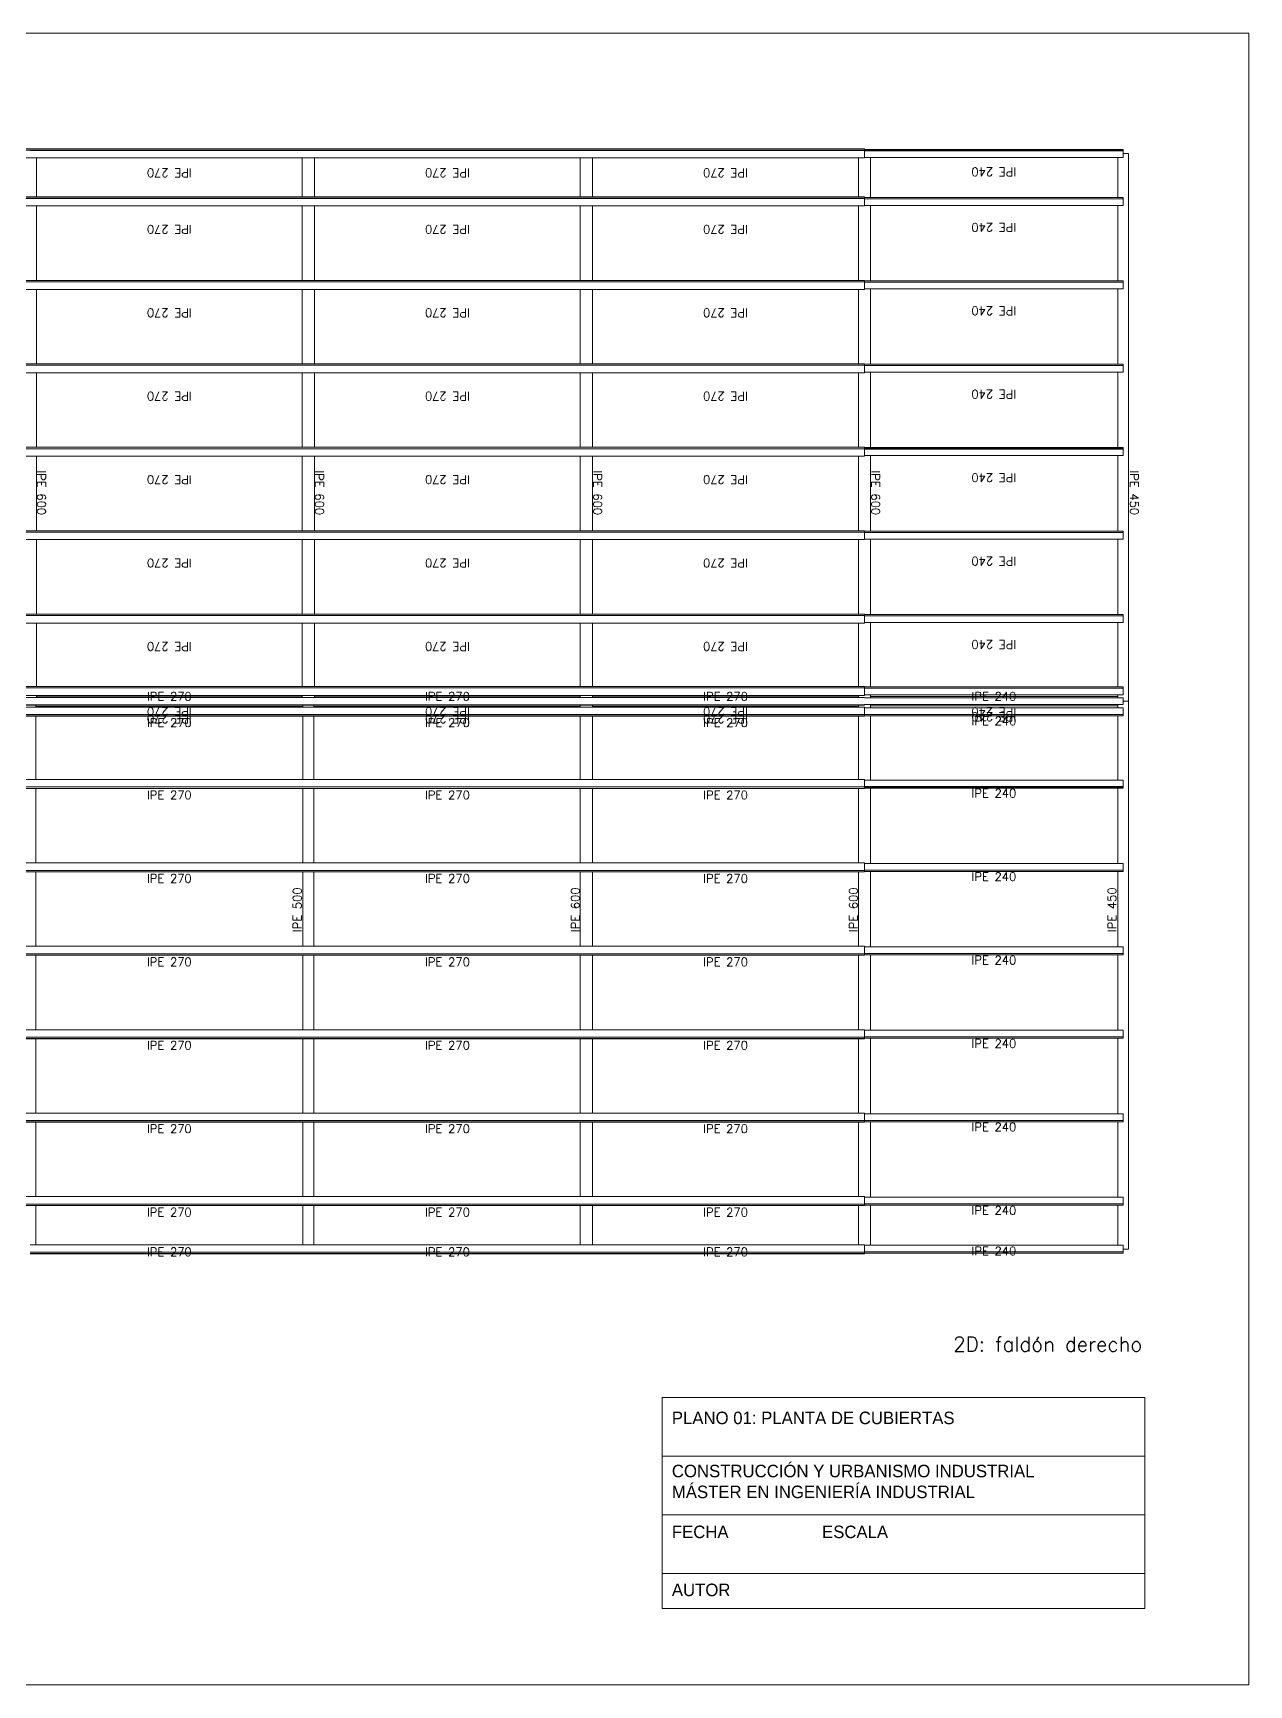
# Model space of a CAD drawing. Header units: millimetres. Extents: x 2 to 172, y 1 to 110.
# Drawn here: x 23.72 to 45.58, y 80.23 to 109.93 of the extents above; entities that cross this region are included whole.
import ezdxf
from ezdxf.enums import TextEntityAlignment as Align

# ---------------------------------------------------------------- set-up
doc = ezdxf.new("R2010")
doc.units = ezdxf.units.MM
for name, color, linetype, lineweight in [('BARRAS_DE_ACERO', 7, 'Continuous', 9), ('FORMATO', 4, 'Continuous', 0), ('REFERENCIA_DE_LAS_BARRAS', 2, 'Continuous', 9), ('TITULOS', 9, 'Continuous', 0)]:
    doc.layers.add(name, color=color, linetype=linetype, lineweight=lineweight)
doc.styles.add('CYPETXT', font='romans__.ttf', dxfattribs={"height": 0.2})
doc.styles.add('RomanS', font='')
doc.styles.get('RomanS').set_extended_font_data('Porsche')

msp = doc.modelspace()

# ---------------------------------------------------------------- linework, layer by layer
at = {"layer": 'BARRAS_DE_ACERO'}
for p, q in [((18.668, 107.846), (38.668, 107.846)), ((18.668, 107.845), (38.668, 107.845)), ((38.668, 107.82), (18.668, 107.82)), ((23.668, 107.819), (28.668, 107.819)), ((28.668, 107.819), (33.668, 107.819)), ((38.668, 107.846), (38.668, 107.845)), ((38.668, 107.837), (43.318, 107.837)), ((38.668, 107.82), (38.668, 107.836)), ((38.668, 107.836), (43.318, 107.836)), ((38.668, 107.813), (38.668, 107.814)), ((43.318, 107.813), (38.668, 107.813)), ((38.668, 107.813), (38.668, 107.781)), ((43.318, 107.837), (43.318, 107.836)), ((43.318, 107.814), (43.318, 107.836)), ((43.318, 107.813), (43.318, 107.814)), ((43.318, 107.779), (43.318, 107.813)), ((28.558, 107.684), (23.778, 107.684)), ((28.778, 106.981), (28.778, 107.684)), ((33.558, 106.981), (33.558, 107.684)), ((33.778, 107.684), (38.558, 107.684)), ((33.778, 106.981), (33.778, 107.684)), ((38.558, 107.684), (38.668, 107.684)), ((38.668, 107.693), (38.668, 107.781)), ((38.668, 107.684), (38.668, 107.693)), ((38.668, 107.693), (38.778, 107.693)), ((38.778, 106.974), (38.778, 107.693)), ((43.223, 107.693), (43.223, 106.974)), ((43.413, 107.765), (43.318, 107.765)), ((43.318, 107.757), (43.318, 107.693)), ((43.413, 107.765), (43.413, 97.914)), ((38.668, 106.98), (8.668, 106.98)), ((8.668, 106.955), (38.668, 106.955)), ((23.778, 106.981), (23.558, 106.981)), ((23.668, 106.954), (28.668, 106.954)), ((28.558, 106.981), (23.778, 106.981)), ((28.778, 106.981), (28.558, 106.981)), ((33.668, 106.954), (28.668, 106.954)), ((28.778, 106.981), (33.558, 106.981)), ((38.668, 106.954), (33.668, 106.954)), ((38.668, 106.974), (38.668, 106.98)), ((38.668, 106.973), (38.668, 106.974)), ((38.778, 106.974), (38.668, 106.974)), ((43.318, 106.973), (38.668, 106.973)), ((38.668, 106.955), (38.668, 106.973)), ((38.668, 106.955), (38.668, 106.954)), ((38.668, 106.954), (38.668, 106.95)), ((38.668, 106.95), (43.318, 106.95)), ((38.668, 106.949), (38.668, 106.95)), ((43.318, 106.949), (38.668, 106.949)), ((38.668, 106.949), (38.668, 106.916)), ((43.223, 106.974), (38.778, 106.974)), ((43.223, 106.974), (43.318, 106.974)), ((43.318, 106.974), (43.318, 106.973)), ((43.318, 106.95), (43.318, 106.973)), ((43.318, 106.949), (43.318, 106.95)), ((43.318, 106.916), (43.318, 106.949)), ((23.778, 106.82), (28.558, 106.82)), ((23.778, 106.82), (23.778, 105.481)), ((33.558, 106.82), (28.778, 106.82)), ((28.778, 106.82), (28.778, 105.481)), ((33.778, 106.82), (38.558, 106.82)), ((33.778, 105.481), (33.778, 106.82)), ((38.558, 105.481), (38.558, 106.82)), ((38.558, 106.82), (38.668, 106.82)), ((38.668, 106.83), (38.668, 106.916)), ((38.778, 106.83), (38.668, 106.83)), ((38.668, 106.83), (38.668, 106.82)), ((38.778, 105.474), (38.778, 106.83)), ((43.318, 106.83), (43.223, 106.83)), ((43.318, 106.916), (43.318, 106.83)), ((28.558, 105.481), (28.778, 105.481)), ((33.668, 105.454), (28.668, 105.454)), ((33.558, 105.481), (28.778, 105.481)), ((33.558, 105.481), (33.778, 105.481)), ((33.778, 105.481), (38.558, 105.481)), ((38.668, 105.481), (38.558, 105.481)), ((38.668, 105.481), (38.668, 105.48)), ((38.668, 105.474), (38.668, 105.473)), ((38.778, 105.474), (38.668, 105.474)), ((38.668, 105.473), (38.668, 105.455)), ((43.318, 105.473), (38.668, 105.473)), ((38.668, 105.454), (38.668, 105.455)), ((43.318, 105.45), (38.668, 105.45)), ((38.668, 105.449), (43.318, 105.449)), ((43.223, 105.474), (38.778, 105.474)), ((43.318, 105.474), (43.223, 105.474)), ((43.318, 105.474), (43.318, 105.473)), ((43.318, 105.473), (43.318, 105.45)), ((43.318, 105.45), (43.318, 105.449)), ((43.318, 105.449), (43.318, 105.416)), ((23.778, 105.32), (28.558, 105.32)), ((23.778, 103.981), (23.778, 105.32)), ((28.558, 105.32), (28.778, 105.32)), ((28.558, 105.32), (28.558, 103.981)), ((28.778, 105.32), (28.778, 103.981)), ((33.558, 105.32), (33.778, 105.32)), ((33.778, 105.32), (38.558, 105.32)), ((33.778, 105.32), (33.778, 103.981)), ((38.558, 105.32), (38.558, 103.981)), ((38.558, 105.32), (38.668, 105.32)), ((38.668, 105.33), (38.668, 105.416)), ((38.668, 105.33), (38.778, 105.33)), ((38.668, 105.33), (38.668, 105.32)), ((38.778, 105.33), (38.778, 103.974)), ((43.223, 105.33), (43.318, 105.33)), ((43.318, 105.416), (43.318, 105.33)), ((38.668, 103.98), (8.668, 103.98)), ((8.668, 103.955), (38.668, 103.955)), ((23.778, 103.981), (23.558, 103.981)), ((23.778, 103.981), (28.558, 103.981)), ((28.558, 103.981), (28.778, 103.981)), ((28.778, 103.981), (33.558, 103.981)), ((33.558, 103.981), (33.778, 103.981)), ((33.778, 103.981), (38.558, 103.981)), ((38.558, 103.981), (38.668, 103.981)), ((38.668, 103.98), (38.668, 103.981)), ((38.668, 103.974), (38.668, 103.98)), ((38.668, 103.974), (38.668, 103.973)), ((38.778, 103.974), (38.668, 103.974)), ((38.668, 103.973), (38.668, 103.955)), ((43.318, 103.973), (38.668, 103.973)), ((38.668, 103.954), (38.668, 103.955)), ((43.223, 103.974), (38.778, 103.974)), ((43.318, 103.974), (43.223, 103.974)), ((43.318, 103.973), (43.318, 103.974)), ((43.318, 103.973), (43.318, 103.95)), ((43.318, 103.95), (43.318, 103.949)), ((33.778, 103.82), (33.558, 103.82)), ((38.668, 103.82), (38.558, 103.82)), ((43.318, 103.949), (38.668, 103.949)), ((38.668, 103.949), (38.668, 103.916)), ((38.668, 103.82), (38.668, 103.83)), ((38.778, 103.83), (38.778, 102.474)), ((43.318, 103.83), (43.223, 103.83)), ((43.318, 103.916), (43.318, 103.949)), ((43.318, 103.916), (43.318, 103.83)), ((38.668, 102.48), (8.668, 102.48)), ((33.558, 102.481), (28.778, 102.481)), ((33.558, 102.481), (33.778, 102.481)), ((38.668, 102.481), (38.558, 102.481)), ((38.668, 102.481), (38.668, 102.48)), ((38.668, 102.473), (38.668, 102.474)), ((38.668, 102.473), (38.668, 102.455)), ((38.778, 102.474), (43.223, 102.474)), ((43.318, 102.474), (43.223, 102.474)), ((43.318, 102.45), (43.318, 102.473)), ((38.668, 102.455), (18.558, 102.455)), ((23.558, 102.32), (23.778, 102.32)), ((28.668, 102.454), (23.668, 102.454)), ((23.778, 102.32), (28.558, 102.32)), ((23.778, 100.981), (23.778, 102.32)), ((33.668, 102.454), (28.668, 102.454)), ((28.778, 102.32), (33.558, 102.32)), ((28.778, 100.981), (28.778, 102.32)), ((33.778, 102.32), (33.778, 100.981)), ((38.558, 102.32), (38.558, 100.981)), ((38.668, 102.455), (38.668, 102.454)), ((38.668, 102.45), (43.318, 102.45)), ((38.668, 102.449), (43.318, 102.449)), ((38.668, 102.33), (38.668, 102.32)), ((38.778, 102.33), (43.223, 102.33)), ((38.778, 100.974), (38.778, 102.33)), ((43.318, 102.33), (43.223, 102.33)), ((43.223, 100.974), (43.223, 102.33)), ((43.318, 102.45), (43.318, 102.449)), ((43.318, 102.449), (43.318, 102.416)), ((43.318, 102.33), (43.318, 102.416)), ((38.558, 100.981), (38.668, 100.981)), ((38.668, 100.981), (38.668, 100.98)), ((38.668, 100.955), (23.558, 100.955)), ((23.668, 100.954), (28.603, 100.954)), ((23.778, 99.481), (23.778, 100.82)), ((28.558, 100.82), (28.778, 100.82)), ((28.603, 100.954), (28.668, 100.954)), ((33.668, 100.954), (28.668, 100.954)), ((28.778, 100.82), (33.558, 100.82)), ((28.778, 99.481), (28.778, 100.82)), ((33.558, 100.82), (33.778, 100.82)), ((33.558, 99.481), (33.558, 100.82)), ((38.668, 100.954), (33.668, 100.954)), ((33.778, 100.82), (38.558, 100.82)), ((38.558, 100.82), (38.558, 99.481)), ((38.558, 100.82), (38.668, 100.82)), ((38.668, 100.974), (38.778, 100.974)), ((38.668, 100.955), (38.668, 100.954)), ((38.668, 100.954), (38.668, 100.95)), ((38.668, 100.95), (43.318, 100.95)), ((38.668, 100.949), (38.668, 100.95)), ((38.668, 100.949), (43.318, 100.949)), ((38.668, 100.916), (38.668, 100.949)), ((38.668, 100.83), (38.668, 100.82)), ((43.223, 100.974), (38.778, 100.974)), ((38.778, 99.474), (38.778, 100.83)), ((38.778, 100.83), (43.223, 100.83)), ((43.223, 100.974), (43.318, 100.974)), ((43.223, 100.83), (43.318, 100.83)), ((43.223, 99.474), (43.223, 100.83)), ((43.318, 100.95), (43.318, 100.973)), ((43.318, 100.949), (43.318, 100.95)), ((43.318, 100.949), (43.318, 100.916)), ((43.318, 100.83), (43.318, 100.916)), ((8.668, 99.48), (38.668, 99.48)), ((23.558, 99.481), (23.778, 99.481)), ((23.558, 99.455), (38.668, 99.455)), ((28.558, 99.481), (23.778, 99.481)), ((23.778, 99.32), (28.558, 99.32)), ((23.778, 99.32), (23.778, 98.181)), ((28.558, 99.481), (28.778, 99.481)), ((28.778, 99.481), (33.558, 99.481)), ((28.778, 99.32), (28.778, 98.181)), ((38.668, 99.454), (33.668, 99.454)), ((33.778, 99.481), (38.558, 99.481)), ((33.778, 99.32), (33.778, 98.181)), ((38.558, 99.32), (33.778, 99.32)), ((38.558, 99.481), (38.668, 99.481)), ((38.558, 99.32), (38.558, 98.181)), ((38.668, 99.32), (38.558, 99.32)), ((38.668, 99.481), (38.668, 99.48)), ((38.668, 99.473), (38.668, 99.474)), ((38.668, 99.455), (38.668, 99.473)), ((38.668, 99.455), (38.668, 99.454)), ((38.668, 99.454), (38.668, 99.45)), ((38.668, 99.45), (43.318, 99.45)), ((43.318, 99.449), (38.668, 99.449)), ((38.668, 99.416), (38.668, 99.33)), ((38.778, 99.33), (38.668, 99.33)), ((38.668, 99.32), (38.668, 99.33)), ((38.778, 99.474), (43.223, 99.474)), ((43.223, 99.33), (38.778, 99.33)), ((43.318, 99.474), (43.223, 99.474)), ((43.223, 99.33), (43.223, 98.174)), ((43.318, 99.33), (43.223, 99.33)), ((43.318, 99.474), (43.318, 99.473)), ((43.318, 99.45), (43.318, 99.449)), ((43.318, 99.416), (43.318, 99.449)), ((43.318, 99.416), (43.318, 99.33)), ((38.668, 98.18), (8.668, 98.18)), ((38.668, 98.155), (23.558, 98.155)), ((23.558, 98.02), (23.778, 98.02)), ((23.668, 98.154), (28.603, 98.154)), ((28.558, 98.181), (23.778, 98.181)), ((23.778, 98.02), (23.778, 98.009)), ((28.558, 98.02), (28.778, 98.02)), ((28.668, 98.154), (28.603, 98.154)), ((33.558, 98.181), (28.778, 98.181)), ((28.778, 98.02), (28.778, 98.009)), ((33.778, 98.181), (33.558, 98.181)), ((33.558, 98.02), (33.778, 98.02)), ((33.668, 98.154), (38.668, 98.154)), ((38.558, 98.181), (33.778, 98.181)), ((33.778, 98.009), (33.778, 98.02)), ((33.778, 98.02), (38.558, 98.02)), ((38.668, 98.181), (38.558, 98.181)), ((38.668, 98.18), (38.668, 98.181)), ((38.668, 98.18), (38.668, 98.174)), ((38.668, 98.174), (38.668, 98.173)), ((38.778, 98.174), (38.668, 98.174)), ((38.668, 98.173), (38.668, 98.155)), ((43.318, 98.173), (38.668, 98.173)), ((38.668, 98.155), (38.668, 98.154)), ((38.668, 98.154), (38.668, 98.15)), ((38.668, 98.15), (38.668, 98.149)), ((43.318, 98.15), (38.668, 98.15)), ((43.318, 98.149), (38.668, 98.149)), ((38.668, 98.149), (38.668, 98.116)), ((38.668, 98.116), (38.668, 98.03)), ((38.778, 98.03), (38.778, 97.998)), ((38.778, 98.03), (43.223, 98.03)), ((43.318, 98.174), (43.223, 98.174)), ((43.318, 98.03), (43.223, 98.03)), ((43.318, 98.173), (43.318, 98.174)), ((43.318, 98.15), (43.318, 98.173)), ((43.318, 98.15), (43.318, 98.149)), ((43.318, 98.149), (43.318, 98.116)), ((43.318, 98.116), (43.318, 98.03)), ((8.668, 97.981), (38.668, 97.981)), ((38.668, 97.847), (8.668, 97.847)), ((38.668, 97.847), (8.763, 97.847)), ((23.768, 97.846), (23.568, 97.846)), ((23.778, 97.982), (23.668, 97.982)), ((28.593, 97.981), (23.668, 97.981)), ((23.768, 97.846), (23.768, 97.846)), ((23.768, 97.846), (23.768, 97.821)), ((23.768, 97.821), (28.568, 97.821)), ((23.768, 97.82), (23.768, 97.821)), ((23.768, 97.82), (23.768, 97.809)), ((23.768, 97.82), (28.568, 97.82)), ((28.558, 98.009), (23.778, 98.009)), ((23.778, 98.008), (23.778, 98.009)), ((23.778, 98.008), (23.778, 97.982)), ((23.778, 98.008), (28.558, 98.008)), ((23.778, 97.982), (23.778, 97.982)), ((23.778, 97.982), (28.558, 97.982)), ((28.558, 98.009), (28.558, 98.008)), ((28.558, 98.008), (28.558, 97.982)), ((28.668, 97.982), (28.558, 97.982)), ((28.558, 97.982), (28.558, 97.982)), ((28.558, 97.982), (28.558, 97.982)), ((28.558, 97.982), (28.558, 97.982)), ((28.568, 97.846), (28.768, 97.846)), ((28.568, 97.846), (28.568, 97.846)), ((28.568, 97.821), (28.568, 97.82)), ((28.778, 97.982), (28.668, 97.982)), ((28.768, 97.821), (28.768, 97.846)), ((28.768, 97.846), (28.768, 97.846)), ((28.768, 97.82), (28.768, 97.821)), ((33.558, 97.82), (28.768, 97.82)), ((33.558, 98.009), (28.778, 98.009)), ((28.778, 98.008), (28.778, 98.009)), ((28.778, 98.008), (28.778, 97.982)), ((28.778, 97.982), (28.778, 97.982)), ((33.558, 97.982), (28.778, 97.982)), ((33.558, 98.008), (33.558, 97.982)), ((33.644, 97.982), (33.558, 97.982)), ((33.558, 97.982), (33.558, 97.982)), ((33.558, 97.846), (33.778, 97.846)), ((33.558, 97.821), (33.558, 97.846)), ((33.558, 97.82), (33.558, 97.809)), ((33.644, 97.982), (33.668, 97.982)), ((33.778, 97.982), (33.668, 97.982)), ((33.778, 98.009), (38.558, 98.009)), ((33.778, 98.009), (33.778, 98.008)), ((33.778, 97.982), (33.778, 98.008)), ((33.778, 98.008), (38.558, 98.008)), ((33.778, 97.821), (33.778, 97.846)), ((33.778, 97.846), (33.778, 97.846)), ((33.778, 97.821), (38.558, 97.821)), ((33.778, 97.82), (33.778, 97.809)), ((38.558, 97.809), (33.778, 97.809)), ((38.558, 98.008), (38.558, 98.009)), ((38.558, 97.982), (38.558, 98.008)), ((38.558, 97.846), (38.558, 97.846)), ((38.668, 97.846), (38.558, 97.846)), ((38.558, 97.82), (38.558, 97.821)), ((38.668, 97.981), (38.668, 97.974)), ((38.668, 97.974), (43.318, 97.974)), ((43.318, 97.974), (38.668, 97.974)), ((38.778, 97.974), (38.668, 97.974)), ((38.668, 97.854), (38.668, 97.854)), ((43.318, 97.854), (38.668, 97.854)), ((38.668, 97.854), (38.668, 97.847)), ((38.778, 97.854), (38.668, 97.854)), ((38.668, 97.854), (38.668, 97.847)), ((43.318, 97.854), (38.668, 97.854)), ((38.668, 97.846), (38.668, 97.847)), ((38.668, 97.798), (38.778, 97.798)), ((38.778, 97.998), (38.778, 97.997)), ((38.778, 97.998), (43.223, 97.998)), ((38.778, 97.974), (38.778, 97.975)), ((38.778, 97.854), (38.778, 97.853)), ((38.778, 97.853), (38.778, 97.831)), ((38.778, 97.853), (43.223, 97.853)), ((43.223, 97.798), (38.778, 97.798)), ((43.223, 97.854), (43.318, 97.854)), ((43.223, 97.853), (43.223, 97.854)), ((43.223, 97.853), (43.223, 97.831)), ((43.223, 97.83), (43.223, 97.831)), ((43.318, 97.974), (43.315, 97.974)), ((43.318, 97.951), (43.318, 97.974)), ((43.318, 97.974), (43.318, 97.941)), ((43.318, 97.974), (43.318, 97.974)), ((43.318, 97.951), (43.318, 97.914)), ((43.318, 97.894), (43.318, 97.914)), ((43.318, 97.914), (43.413, 97.914)), ((43.318, 97.914), (43.318, 97.854)), ((43.318, 97.894), (43.318, 97.854)), ((43.318, 97.854), (43.318, 97.854)), ((43.413, 88.063), (43.413, 97.914)), ((8.668, 97.674), (38.668, 97.674)), ((8.668, 97.673), (38.668, 97.673)), ((38.668, 97.648), (13.668, 97.648)), ((28.568, 97.647), (28.568, 96.509)), ((38.558, 97.647), (33.778, 97.647)), ((38.558, 97.647), (38.558, 96.509)), ((38.558, 97.647), (38.668, 97.647)), ((38.668, 97.679), (38.668, 97.678)), ((43.318, 97.679), (38.668, 97.679)), ((38.668, 97.678), (38.668, 97.674)), ((43.318, 97.678), (38.668, 97.678)), ((38.668, 97.673), (38.668, 97.674)), ((38.668, 97.654), (38.778, 97.654)), ((38.668, 97.648), (38.668, 97.647)), ((38.778, 97.654), (43.223, 97.654)), ((43.223, 97.654), (43.223, 96.498)), ((43.318, 97.654), (43.223, 97.654)), ((43.318, 97.678), (43.318, 97.679)), ((43.318, 97.678), (43.318, 97.655)), ((43.318, 97.654), (43.318, 97.655)), ((8.668, 96.374), (38.668, 96.374)), ((8.668, 96.373), (38.668, 96.373)), ((38.668, 96.348), (8.668, 96.348)), ((23.768, 96.347), (23.568, 96.347)), ((28.768, 96.347), (28.568, 96.347)), ((33.558, 96.509), (28.768, 96.509)), ((33.558, 96.347), (28.768, 96.347)), ((33.778, 96.509), (33.558, 96.509)), ((33.558, 96.347), (33.558, 95.009)), ((33.778, 96.509), (38.558, 96.509)), ((38.558, 96.509), (38.668, 96.509)), ((38.558, 96.347), (38.558, 95.009)), ((38.668, 96.347), (38.558, 96.347)), ((38.668, 96.498), (38.668, 96.379)), ((38.668, 96.378), (38.668, 96.379)), ((43.318, 96.379), (38.668, 96.379)), ((38.668, 96.378), (38.668, 96.374)), ((43.318, 96.378), (38.668, 96.378)), ((38.668, 96.373), (38.668, 96.374)), ((38.668, 96.373), (38.668, 96.355)), ((38.668, 96.354), (38.668, 96.348)), ((38.668, 96.354), (38.778, 96.354)), ((38.668, 96.348), (38.668, 96.347)), ((38.778, 94.998), (38.778, 96.354)), ((43.223, 96.354), (43.318, 96.354)), ((43.318, 96.378), (43.318, 96.379)), ((43.318, 96.378), (43.318, 96.355)), ((43.318, 96.355), (43.318, 96.354)), ((8.668, 94.873), (38.668, 94.873)), ((38.668, 94.848), (8.668, 94.848)), ((23.768, 95.009), (23.568, 95.009)), ((23.768, 94.847), (23.768, 93.509)), ((28.768, 95.009), (28.568, 95.009)), ((28.568, 94.847), (28.568, 93.509)), ((28.768, 94.847), (28.768, 93.509)), ((33.558, 95.009), (33.778, 95.009)), ((33.558, 93.509), (33.558, 94.847)), ((38.668, 95.009), (38.558, 95.009)), ((38.558, 94.847), (38.668, 94.847)), ((38.558, 94.847), (38.558, 93.509)), ((38.668, 95.009), (38.668, 94.998)), ((38.668, 94.998), (38.778, 94.998)), ((38.668, 94.879), (38.668, 94.998)), ((43.318, 94.878), (38.668, 94.878)), ((38.668, 94.874), (38.668, 94.873)), ((38.668, 94.873), (38.668, 94.855)), ((38.668, 94.847), (38.668, 94.848)), ((43.223, 94.998), (38.778, 94.998)), ((38.778, 94.854), (43.223, 94.854)), ((43.318, 94.854), (43.223, 94.854)), ((43.223, 93.498), (43.223, 94.854)), ((43.318, 94.879), (43.318, 94.878)), ((43.318, 94.855), (43.318, 94.878)), ((43.318, 94.855), (43.318, 94.854)), ((8.668, 93.374), (38.668, 93.374)), ((8.668, 93.373), (38.668, 93.373)), ((38.668, 93.348), (8.668, 93.348)), ((23.768, 93.509), (23.568, 93.509)), ((23.768, 93.347), (23.568, 93.347)), ((28.568, 93.347), (23.768, 93.347)), ((28.768, 93.347), (28.568, 93.347)), ((28.568, 93.347), (28.568, 92.009)), ((28.768, 93.347), (33.558, 93.347)), ((28.768, 92.009), (28.768, 93.347)), ((33.778, 93.347), (33.558, 93.347)), ((38.558, 93.509), (38.668, 93.509)), ((38.558, 93.347), (38.668, 93.347)), ((38.668, 93.498), (38.668, 93.509)), ((38.668, 93.498), (38.668, 93.379)), ((38.778, 93.498), (38.668, 93.498)), ((43.318, 93.379), (38.668, 93.379)), ((38.668, 93.378), (43.318, 93.378)), ((38.668, 93.374), (38.668, 93.373)), ((38.668, 93.373), (38.668, 93.355)), ((38.668, 93.354), (38.668, 93.348)), ((38.668, 93.348), (38.668, 93.347)), ((38.778, 93.354), (38.778, 91.998)), ((43.223, 93.354), (43.318, 93.354)), ((43.223, 93.354), (43.223, 91.998)), ((43.318, 93.379), (43.318, 93.378)), ((43.318, 93.355), (43.318, 93.378)), ((43.318, 93.354), (43.318, 93.355)), ((8.668, 91.873), (38.668, 91.873)), ((38.668, 91.848), (8.668, 91.848)), ((23.768, 92.009), (23.568, 92.009)), ((23.768, 90.509), (23.768, 91.847)), ((28.568, 92.009), (28.768, 92.009)), ((28.568, 91.847), (28.568, 90.509)), ((28.768, 91.847), (28.768, 90.509)), ((33.558, 92.009), (33.778, 92.009)), ((33.778, 91.847), (33.558, 91.847)), ((33.778, 91.847), (38.558, 91.847)), ((38.558, 92.009), (38.668, 92.009)), ((38.558, 91.847), (38.558, 90.509)), ((38.668, 91.847), (38.558, 91.847)), ((38.668, 92.009), (38.668, 91.998)), ((38.668, 91.998), (38.778, 91.998)), ((38.668, 91.874), (38.668, 91.873)), ((38.668, 91.854), (38.668, 91.855)), ((38.668, 91.854), (38.778, 91.854)), ((38.668, 91.848), (38.668, 91.854)), ((38.668, 91.847), (38.668, 91.848)), ((43.223, 91.998), (38.778, 91.998)), ((43.223, 91.998), (43.318, 91.998)), ((43.223, 91.854), (43.318, 91.854)), ((43.318, 91.879), (43.318, 91.998)), ((43.318, 91.878), (43.318, 91.855)), ((43.318, 91.854), (43.318, 91.855)), ((8.668, 90.374), (38.668, 90.374)), ((8.668, 90.373), (38.668, 90.373)), ((8.668, 90.348), (38.668, 90.348)), ((23.768, 90.509), (23.568, 90.509)), ((23.768, 90.347), (23.568, 90.347)), ((23.768, 89.009), (23.768, 90.347)), ((28.568, 90.347), (28.768, 90.347)), ((33.778, 89.009), (33.778, 90.347)), ((38.558, 90.347), (38.558, 89.009)), ((38.778, 90.498), (38.668, 90.498)), ((38.668, 90.378), (43.318, 90.378)), ((38.668, 90.373), (38.668, 90.374)), ((38.668, 90.373), (38.668, 90.355)), ((38.668, 90.348), (38.668, 90.354)), ((38.668, 90.348), (38.668, 90.347)), ((38.778, 88.998), (38.778, 90.354)), ((43.223, 90.498), (43.318, 90.498)), ((43.223, 90.354), (43.223, 88.998)), ((43.318, 90.354), (43.223, 90.354)), ((43.318, 90.498), (43.318, 90.379)), ((43.318, 90.378), (43.318, 90.379)), ((43.318, 90.378), (43.318, 90.355)), ((43.318, 90.355), (43.318, 90.354)), ((8.668, 88.874), (38.668, 88.874)), ((8.668, 88.848), (38.668, 88.848)), ((23.568, 89.009), (23.768, 89.009)), ((23.768, 88.847), (23.568, 88.847)), ((23.768, 88.847), (23.768, 88.144)), ((28.768, 88.847), (28.768, 88.144)), ((38.558, 89.009), (33.778, 89.009)), ((33.778, 88.847), (33.778, 88.144)), ((38.558, 88.847), (38.558, 88.144)), ((38.668, 88.998), (38.778, 88.998)), ((38.668, 88.879), (38.668, 88.878)), ((38.668, 88.874), (38.668, 88.878)), ((38.668, 88.878), (43.318, 88.878)), ((38.668, 88.873), (38.668, 88.874)), ((38.668, 88.855), (38.668, 88.854)), ((38.668, 88.855), (43.318, 88.855)), ((38.668, 88.854), (38.778, 88.854)), ((38.668, 88.848), (38.668, 88.854)), ((38.668, 88.847), (38.668, 88.848)), ((43.223, 88.998), (38.778, 88.998)), ((38.778, 88.135), (38.778, 88.854)), ((43.223, 88.998), (43.318, 88.998)), ((43.318, 88.854), (43.223, 88.854)), ((43.318, 88.879), (43.318, 88.998)), ((43.318, 88.878), (43.318, 88.879)), ((43.318, 88.878), (43.318, 88.855)), ((43.318, 88.854), (43.318, 88.855)), ((38.668, 88.01), (23.668, 88.01)), ((23.668, 88.009), (38.668, 88.009)), ((38.668, 87.982), (23.668, 87.982)), ((33.778, 88.144), (33.558, 88.144)), ((33.778, 88.144), (38.558, 88.144)), ((38.668, 88.016), (38.668, 88.015)), ((43.318, 88.016), (38.668, 88.016)), ((38.668, 88.009), (38.668, 88.01)), ((38.668, 87.991), (43.318, 87.991)), ((38.668, 87.982), (38.668, 87.983)), ((38.778, 88.135), (43.223, 88.135)), ((43.318, 88.063), (43.318, 88.112)), ((43.318, 88.063), (43.318, 88.055)), ((43.318, 88.063), (43.413, 88.063)), ((43.318, 88.055), (43.318, 88.016)), ((43.318, 88.015), (43.318, 88.016)), ((43.318, 88.015), (43.318, 87.992)), ((43.318, 87.991), (43.318, 87.992))]:
    msp.add_line(p, q, dxfattribs=at)
for points in [[(33.668, 107.819), (38.668, 107.819), (38.668, 107.82)], [(38.668, 107.836), (38.668, 107.837), (38.668, 107.845)], [(38.668, 107.819), (38.668, 107.814), (43.318, 107.814)], [(23.778, 106.981), (23.778, 107.684), (23.558, 107.684), (23.558, 106.981)], [(28.558, 106.981), (28.558, 107.684), (28.778, 107.684)], [(28.778, 107.684), (33.558, 107.684), (33.778, 107.684)], [(38.558, 107.684), (38.558, 106.981), (38.668, 106.981), (38.668, 106.98)], [(43.318, 107.693), (43.223, 107.693), (38.778, 107.693)], [(43.318, 107.779), (43.318, 107.765), (43.318, 107.757)], [(38.558, 106.981), (33.778, 106.981), (33.558, 106.981)], [(18.778, 106.82), (23.558, 106.82), (23.778, 106.82)], [(28.778, 106.82), (28.558, 106.82), (28.558, 105.481)], [(33.778, 106.82), (33.558, 106.82), (33.558, 105.481)], [(43.223, 105.474), (43.223, 106.83), (38.778, 106.83)], [(8.668, 105.48), (38.668, 105.48), (38.668, 105.474)], [(38.668, 105.455), (8.668, 105.455), (8.668, 105.454), (13.668, 105.454), (18.668, 105.454)], [(28.668, 105.454), (23.668, 105.454), (18.668, 105.454)], [(23.558, 105.481), (23.778, 105.481), (28.558, 105.481)], [(33.668, 105.454), (38.668, 105.454), (38.668, 105.45)], [(38.668, 105.45), (38.668, 105.449), (38.668, 105.416)], [(23.778, 105.32), (23.558, 105.32), (23.558, 103.981)], [(33.558, 103.981), (33.558, 105.32), (28.778, 105.32)], [(43.223, 103.974), (43.223, 105.33), (38.778, 105.33)], [(13.668, 103.954), (18.668, 103.954), (23.668, 103.954), (28.668, 103.954), (33.668, 103.954)], [(33.668, 103.954), (38.668, 103.954), (38.668, 103.95)], [(43.318, 103.95), (38.668, 103.95), (38.668, 103.949)], [(18.778, 103.82), (23.558, 103.82), (23.778, 103.82)], [(23.778, 103.82), (23.778, 102.481), (23.558, 102.481)], [(28.558, 102.481), (28.558, 103.82), (23.778, 103.82)], [(28.778, 103.82), (28.778, 102.481), (28.558, 102.481), (23.778, 102.481)], [(33.558, 102.481), (33.558, 103.82), (28.778, 103.82), (28.558, 103.82)], [(38.558, 102.481), (38.558, 103.82), (33.778, 103.82)], [(38.558, 102.481), (33.778, 102.481), (33.778, 103.82)], [(38.778, 103.83), (38.668, 103.83), (38.668, 103.916)], [(38.778, 103.83), (43.223, 103.83), (43.223, 102.474)], [(38.668, 102.48), (38.668, 102.474), (38.778, 102.474)], [(38.668, 102.473), (43.318, 102.473), (43.318, 102.474)], [(28.778, 102.32), (28.558, 102.32), (28.558, 100.981)], [(33.778, 102.32), (33.558, 102.32), (33.558, 100.981)], [(38.668, 102.416), (38.668, 102.449), (38.668, 102.45), (38.668, 102.454), (33.668, 102.454)], [(33.778, 102.32), (38.558, 102.32), (38.668, 102.32)], [(38.668, 102.416), (38.668, 102.33), (38.778, 102.33)], [(38.668, 100.974), (38.668, 100.98), (8.668, 100.98), (8.668, 100.955)], [(23.558, 100.981), (23.778, 100.981), (28.558, 100.981)], [(28.558, 100.981), (28.778, 100.981), (33.558, 100.981), (33.778, 100.981), (38.558, 100.981)], [(23.558, 99.481), (23.558, 100.82), (23.778, 100.82)], [(28.558, 99.481), (28.558, 100.82), (23.778, 100.82)], [(33.778, 100.82), (33.778, 99.481), (33.558, 99.481)], [(38.668, 100.955), (38.668, 100.973), (38.668, 100.974)], [(38.668, 100.973), (43.318, 100.973), (43.318, 100.974)], [(38.668, 100.916), (38.668, 100.83), (38.778, 100.83)], [(18.668, 99.454), (23.603, 99.454), (23.668, 99.454), (28.603, 99.454), (28.668, 99.454), (33.668, 99.454)], [(23.778, 99.32), (23.558, 99.32), (23.558, 98.181), (23.778, 98.181)], [(33.558, 99.32), (28.778, 99.32), (28.558, 99.32), (28.558, 98.181), (28.778, 98.181)], [(33.778, 99.32), (33.558, 99.32), (33.558, 98.181)], [(38.668, 99.48), (38.668, 99.474), (38.778, 99.474)], [(43.318, 99.45), (43.318, 99.473), (38.668, 99.473)], [(38.668, 99.416), (38.668, 99.449), (38.668, 99.45)], [(38.778, 99.33), (38.778, 98.174), (43.223, 98.174)], [(28.558, 98.009), (28.558, 98.02), (23.778, 98.02)], [(33.668, 98.154), (33.603, 98.154), (28.668, 98.154)], [(33.558, 98.009), (33.558, 98.02), (28.778, 98.02)], [(38.778, 98.03), (38.668, 98.03), (38.668, 98.02), (38.558, 98.02), (38.558, 98.009)], [(43.223, 98.03), (43.223, 97.998), (43.223, 97.997), (38.778, 97.997), (38.778, 97.975)], [(28.568, 97.809), (23.768, 97.809), (23.568, 97.809)], [(28.568, 97.821), (28.568, 97.846), (23.768, 97.846)], [(28.568, 97.82), (28.568, 97.809), (28.768, 97.809), (28.768, 97.82)], [(33.593, 97.981), (28.668, 97.981), (28.593, 97.981)], [(28.768, 97.846), (33.558, 97.846), (33.558, 97.846)], [(33.558, 97.82), (33.558, 97.821), (28.768, 97.821)], [(33.778, 97.809), (33.558, 97.809), (28.768, 97.809)], [(28.778, 98.008), (33.558, 98.008), (33.558, 98.009)], [(33.593, 97.981), (38.668, 97.981), (38.668, 97.982), (38.558, 97.982)], [(38.558, 97.982), (38.558, 97.982), (33.778, 97.982), (33.778, 97.982)], [(38.558, 97.821), (38.558, 97.846), (33.778, 97.846)], [(38.558, 97.809), (38.558, 97.82), (33.778, 97.82), (33.778, 97.821)], [(38.668, 97.679), (38.668, 97.798), (38.668, 97.809), (38.558, 97.809)], [(38.668, 97.981), (38.668, 97.974), (38.668, 97.974)], [(38.778, 97.975), (43.223, 97.975), (43.223, 97.997)], [(38.778, 97.798), (38.778, 97.83), (38.778, 97.831), (43.223, 97.831)], [(43.318, 97.679), (43.318, 97.798), (43.223, 97.798), (43.223, 97.83), (38.778, 97.83)], [(43.223, 97.975), (43.223, 97.974), (43.315, 97.974)], [(43.318, 97.941), (43.318, 97.914), (43.413, 97.914)], [(23.568, 96.509), (23.768, 96.509), (23.768, 97.647)], [(23.568, 97.647), (23.768, 97.647), (28.568, 97.647)], [(28.768, 96.509), (28.768, 97.647), (28.568, 97.647)], [(33.558, 96.509), (33.558, 97.647), (28.768, 97.647)], [(33.778, 96.509), (33.778, 97.647), (33.558, 97.647)], [(43.318, 97.655), (38.668, 97.655), (38.668, 97.673)], [(38.668, 97.648), (38.668, 97.654), (38.668, 97.655)], [(38.778, 97.654), (38.778, 96.498), (43.223, 96.498)], [(23.768, 96.509), (28.568, 96.509), (28.768, 96.509)], [(28.768, 96.347), (28.768, 95.009), (33.558, 95.009)], [(33.558, 96.347), (33.778, 96.347), (38.558, 96.347)], [(33.778, 96.347), (33.778, 95.009), (38.558, 95.009)], [(38.668, 96.509), (38.668, 96.498), (38.778, 96.498)], [(43.318, 96.355), (38.668, 96.355), (38.668, 96.354)], [(43.223, 94.998), (43.223, 96.354), (38.778, 96.354)], [(43.318, 96.379), (43.318, 96.498), (43.223, 96.498)], [(38.668, 94.874), (8.668, 94.874), (8.668, 94.873)], [(23.568, 94.847), (23.768, 94.847), (28.568, 94.847), (28.768, 94.847), (33.558, 94.847), (33.778, 94.847)], [(38.558, 94.847), (33.778, 94.847), (33.778, 93.509), (38.558, 93.509)], [(43.318, 94.879), (38.668, 94.879), (38.668, 94.878), (38.668, 94.874)], [(43.318, 94.855), (38.668, 94.855), (38.668, 94.854)], [(38.778, 94.854), (38.668, 94.854), (38.668, 94.848)], [(38.778, 94.854), (38.778, 93.498), (43.223, 93.498)], [(43.318, 94.879), (43.318, 94.998), (43.223, 94.998)], [(28.768, 93.509), (28.568, 93.509), (23.768, 93.509)], [(23.768, 93.347), (23.768, 92.009), (28.568, 92.009)], [(33.778, 93.509), (33.558, 93.509), (28.768, 93.509)], [(33.558, 93.347), (33.558, 92.009), (28.768, 92.009)], [(38.668, 93.379), (38.668, 93.378), (38.668, 93.374)], [(43.318, 93.355), (38.668, 93.355), (38.668, 93.354)], [(38.668, 93.354), (38.778, 93.354), (43.223, 93.354)], [(43.318, 93.379), (43.318, 93.498), (43.223, 93.498)], [(38.668, 91.874), (8.668, 91.874), (8.668, 91.873)], [(23.568, 91.847), (23.768, 91.847), (28.568, 91.847), (28.768, 91.847)], [(33.558, 90.509), (33.558, 91.847), (28.768, 91.847)], [(33.778, 91.847), (33.778, 90.509), (38.558, 90.509)], [(38.668, 91.998), (38.668, 91.879), (43.318, 91.879)], [(38.668, 91.874), (38.668, 91.878), (38.668, 91.879)], [(43.318, 91.879), (43.318, 91.878), (38.668, 91.878)], [(38.668, 91.873), (38.668, 91.855), (43.318, 91.855)], [(28.768, 90.509), (28.568, 90.509), (23.768, 90.509)], [(28.768, 90.347), (28.768, 89.009), (28.568, 89.009), (23.768, 89.009)], [(28.568, 89.009), (28.568, 90.347), (23.768, 90.347)], [(33.778, 90.509), (33.558, 90.509), (28.768, 90.509)], [(33.558, 89.009), (33.558, 90.347), (28.768, 90.347)], [(38.668, 90.347), (38.558, 90.347), (33.778, 90.347), (33.558, 90.347)], [(38.668, 90.498), (38.668, 90.509), (38.558, 90.509)], [(38.668, 90.498), (38.668, 90.379), (43.318, 90.379)], [(38.668, 90.379), (38.668, 90.378), (38.668, 90.374)], [(43.318, 90.355), (38.668, 90.355), (38.668, 90.354)], [(38.668, 90.354), (38.778, 90.354), (43.223, 90.354)], [(38.668, 88.855), (38.668, 88.873), (8.668, 88.873)], [(23.768, 88.847), (28.568, 88.847), (28.768, 88.847), (33.558, 88.847)], [(28.568, 88.847), (28.568, 88.144), (28.768, 88.144), (33.558, 88.144)], [(33.778, 89.009), (33.558, 89.009), (28.768, 89.009)], [(33.778, 88.847), (33.558, 88.847), (33.558, 88.144)], [(38.668, 88.847), (38.558, 88.847), (33.778, 88.847)], [(38.668, 88.998), (38.668, 89.009), (38.558, 89.009)], [(38.668, 88.998), (38.668, 88.879), (43.318, 88.879)], [(43.223, 88.135), (43.223, 88.854), (38.778, 88.854)], [(23.668, 88.144), (23.768, 88.144), (28.568, 88.144)], [(23.668, 87.983), (38.668, 87.983), (38.668, 87.991), (38.668, 87.992)], [(38.668, 88.135), (38.668, 88.144), (38.558, 88.144)], [(38.778, 88.135), (38.668, 88.135), (38.668, 88.016)], [(38.668, 88.01), (38.668, 88.015), (43.318, 88.015)], [(38.668, 88.009), (38.668, 87.992), (43.318, 87.992)], [(43.318, 88.112), (43.318, 88.135), (43.223, 88.135)]]:
    msp.add_lwpolyline(points, dxfattribs=at)
for points in [[(23.768, 96.347), (23.768, 95.009), (28.568, 95.009), (28.568, 96.347), (23.768, 96.347)], [(38.558, 92.009), (38.558, 93.347), (33.778, 93.347), (33.778, 92.009), (38.558, 92.009)], [(43.223, 90.498), (43.223, 91.854), (38.778, 91.854), (38.778, 90.498), (43.223, 90.498)]]:
    msp.add_lwpolyline(points, close=True, dxfattribs=at)
at = {"layer": 'FORMATO'}
for points in [[(45.58, 109.928), (3.58, 109.928), (3.58, 80.228), (45.58, 80.228)], [(43.707, 81.603), (35.03, 81.603), (35.03, 85.396), (43.707, 85.396)]]:
    msp.add_lwpolyline(points, close=True, dxfattribs=at)
for points in [[(43.707, 84.342), (35.03, 84.342)], [(43.707, 83.288), (35.03, 83.288)], [(43.707, 82.234), (35.03, 82.234)]]:
    msp.add_lwpolyline(points, dxfattribs=at)

# ---------------------------------------------------------------- texts
at = {"layer": 'FORMATO', "char_height": 0.225, "attachment_point": 1, "style": 'RomanS'}
for s, insert in [('PLANO 01: PLANTA DE CUBIERTAS', (35.204, 85.142)), ('CONSTRUCCIÓN Y URBANISMO INDUSTRIAL\\PMÁSTER EN INGENIERÍA INDUSTRIAL', (35.204, 84.187)), ('FECHA^I^IESCALA', (35.204, 83.093)), ('AUTOR', (35.204, 82.05))]:
    msp.add_mtext_dynamic_manual_height_columns(s, width=8.07911, gutter_width=12.5, heights=[0], dxfattribs=dict(at, insert=insert))
at = {"layer": 'REFERENCIA_DE_LAS_BARRAS', "style": 'CYPETXT', "width": 0.843848}
for s, rotation, p, p2 in [('IPE 270', 180, (26.571, 107.491), (25.765, 107.491)), ('IPE 270', 180, (31.571, 107.491), (30.765, 107.491)), ('IPE 270', 180, (36.571, 107.491), (35.765, 107.491)), ('IPE 240', 180, (41.396, 107.508), (40.59, 107.508)), ('IPE 270', 180, (26.571, 106.476), (25.765, 106.476)), ('IPE 270', 180, (31.571, 106.476), (30.765, 106.476)), ('IPE 270', 180, (36.571, 106.476), (35.765, 106.476)), ('IPE 240', 180, (41.396, 106.511), (40.59, 106.511)), ('IPE 270', 180, (26.571, 104.976), (25.765, 104.976)), ('IPE 270', 180, (31.571, 104.976), (30.765, 104.976)), ('IPE 270', 180, (36.571, 104.976), (35.765, 104.976)), ('IPE 240', 180, (41.396, 105.011), (40.59, 105.011)), ('IPE 270', 180, (26.571, 103.476), (25.765, 103.476)), ('IPE 270', 180, (31.571, 103.476), (30.765, 103.476)), ('IPE 270', 180, (36.571, 103.476), (35.765, 103.476)), ('IPE 240', 180, (41.396, 103.511), (40.59, 103.511)), ('IPE 600', 270, (23.792, 102.067), (23.792, 101.261)), ('IPE 270', 180, (26.571, 101.976), (25.765, 101.976)), ('IPE 600', 270, (28.792, 102.067), (28.792, 101.261)), ('IPE 270', 180, (31.571, 101.976), (30.765, 101.976)), ('IPE 600', 270, (33.792, 102.067), (33.792, 101.261)), ('IPE 270', 180, (36.571, 101.976), (35.765, 101.976)), ('IPE 600', 270, (38.792, 102.067), (38.792, 101.261)), ('IPE 240', 180, (41.396, 102.011), (40.59, 102.011)), ('IPE 450', 270, (43.442, 102.067), (43.442, 101.261)), ('IPE 270', 180, (26.571, 100.476), (25.765, 100.476)), ('IPE 270', 180, (31.571, 100.476), (30.765, 100.476)), ('IPE 270', 180, (36.571, 100.476), (35.765, 100.476)), ('IPE 240', 180, (41.396, 100.511), (40.59, 100.511)), ('IPE 270', 180, (26.571, 98.976), (25.765, 98.976)), ('IPE 270', 180, (31.571, 98.976), (30.765, 98.976)), ('IPE 270', 180, (36.571, 98.976), (35.765, 98.976)), ('IPE 240', 180, (41.396, 99.011), (40.59, 99.011)), ('IPE 270', 180, (26.571, 97.804), (25.765, 97.804)), ('IPE 270', 180, (31.571, 97.804), (30.765, 97.804)), ('IPE 270', 180, (36.571, 97.804), (35.765, 97.804)), ('IPE 240', 180, (41.396, 97.802), (40.59, 97.802)), ('IPE 270', 180, (26.571, 97.676), (25.765, 97.676)), ('IPE 270', 180, (31.571, 97.676), (30.765, 97.676)), ('IPE 270', 180, (36.571, 97.676), (35.765, 97.676)), ('IPE 240', 180, (41.396, 97.711), (40.59, 97.711)), ('IPE 500', 90, (28.544, 93.761), (28.544, 94.567)), ('IPE 600', 90, (33.544, 93.761), (33.544, 94.567)), ('IPE 600', 90, (38.544, 93.761), (38.544, 94.567)), ('IPE 450', 90, (43.194, 93.761), (43.194, 94.567))]:
    msp.add_text(s, height=0.1533, rotation=rotation, dxfattribs=at).set_placement(p, p2, align=Align.FIT)
for s, p, p2 in [('IPE 270', (25.765, 97.925), (26.571, 97.925)), ('IPE 270', (30.765, 97.925), (31.571, 97.925)), ('IPE 270', (35.765, 97.925), (36.571, 97.925)), ('IPE 240', (40.59, 97.926), (41.396, 97.926)), ('IPE 270', (25.765, 97.452), (26.571, 97.452)), ('IPE 270', (30.765, 97.452), (31.571, 97.452)), ('IPE 270', (35.765, 97.452), (36.571, 97.452)), ('IPE 240', (40.59, 97.484), (41.396, 97.484)), ('IPE 270', (25.765, 96.152), (26.571, 96.152)), ('IPE 270', (30.765, 96.152), (31.571, 96.152)), ('IPE 270', (35.765, 96.152), (36.571, 96.152)), ('IPE 240', (40.59, 96.184), (41.396, 96.184)), ('IPE 270', (25.765, 94.652), (26.571, 94.652)), ('IPE 270', (30.765, 94.652), (31.571, 94.652)), ('IPE 270', (35.765, 94.652), (36.571, 94.652)), ('IPE 240', (40.59, 94.684), (41.396, 94.684)), ('IPE 270', (25.765, 93.152), (26.571, 93.152)), ('IPE 270', (30.765, 93.152), (31.571, 93.152)), ('IPE 270', (35.765, 93.152), (36.571, 93.152)), ('IPE 240', (40.59, 93.184), (41.396, 93.184)), ('IPE 270', (25.765, 91.652), (26.571, 91.652)), ('IPE 270', (30.765, 91.652), (31.571, 91.652)), ('IPE 270', (35.765, 91.652), (36.571, 91.652)), ('IPE 240', (40.59, 91.684), (41.396, 91.684)), ('IPE 270', (25.765, 90.152), (26.571, 90.152)), ('IPE 270', (30.765, 90.152), (31.571, 90.152)), ('IPE 270', (35.765, 90.152), (36.571, 90.152)), ('IPE 240', (40.59, 90.184), (41.396, 90.184)), ('IPE 270', (25.765, 88.652), (26.571, 88.652)), ('IPE 270', (30.765, 88.652), (31.571, 88.652)), ('IPE 270', (35.765, 88.652), (36.571, 88.652)), ('IPE 240', (40.59, 88.684), (41.396, 88.684)), ('IPE 270', (25.765, 87.938), (26.571, 87.938)), ('IPE 270', (30.765, 87.938), (31.571, 87.938)), ('IPE 270', (35.765, 87.938), (36.571, 87.938)), ('IPE 240', (40.59, 87.954), (41.396, 87.954))]:
    msp.add_text(s, height=0.1533, dxfattribs=at).set_placement(p, p2, align=Align.FIT)
at = {"layer": 'TITULOS', "style": 'CYPETXT', "width": 0.842692}
msp.add_text('2D: faldón derecho', height=0.26667, dxfattribs=at).set_placement((40.262, 86.223), (43.662, 86.223), align=Align.FIT)

doc.saveas('drawing.dxf')
